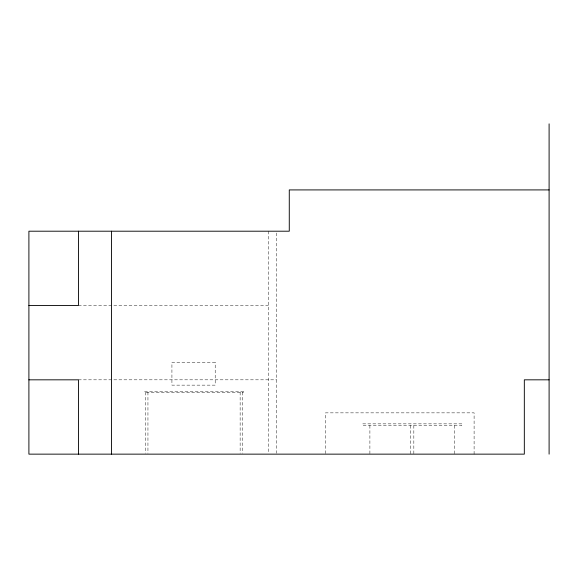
<?xml version="1.0" encoding="UTF-8"?>
<svg xmlns="http://www.w3.org/2000/svg" width="578" height="578" viewBox="0 0 578 578"><rect width="100%" height="100%" fill="white"/><g stroke="black" fill="none" stroke-linecap="round" stroke-linejoin="round"><path stroke-width="0.43" stroke-dasharray="2.89 2.17" d="M78.442 305.516L268.358 305.516M78.442 379.825L276.616 379.825M474.097 454.142L474.097 412.858L325.472 412.858L325.472 454.142M454.648 425.509L454.648 454.142M413.841 425.509L413.841 454.142M410.705 425.509L410.705 454.142M369.898 425.509L369.898 454.142M276.616 233.006L276.616 453.246M268.358 231.2L268.358 453.246M242.493 392.216L242.493 453.246M240.137 392.216L240.137 453.246M147.946 392.216L147.946 453.246M145.598 392.216L145.598 453.246M215.197 362.42L171.926 362.42L171.926 385.136L215.197 385.136L215.197 362.42M243.584 391.805L144.5 391.805L144.5 392.216L243.584 392.216L243.584 391.805M461.815 423.855L362.731 423.855L362.731 425.509L461.815 425.509L461.815 423.855"/><path stroke-width="0.87" d="M549.1 189.916L289.275 189.916L289.275 231.2L28.9 231.2L28.9 454.142L524.325 454.142L524.325 379.825L549.1 379.825M28.9 305.516L78.442 305.516L78.442 231.2M28.9 379.825L78.442 379.825L78.442 454.142M549.1 123.858L549.1 454.142M111.475 231.2L111.475 454.142"/></g></svg>
